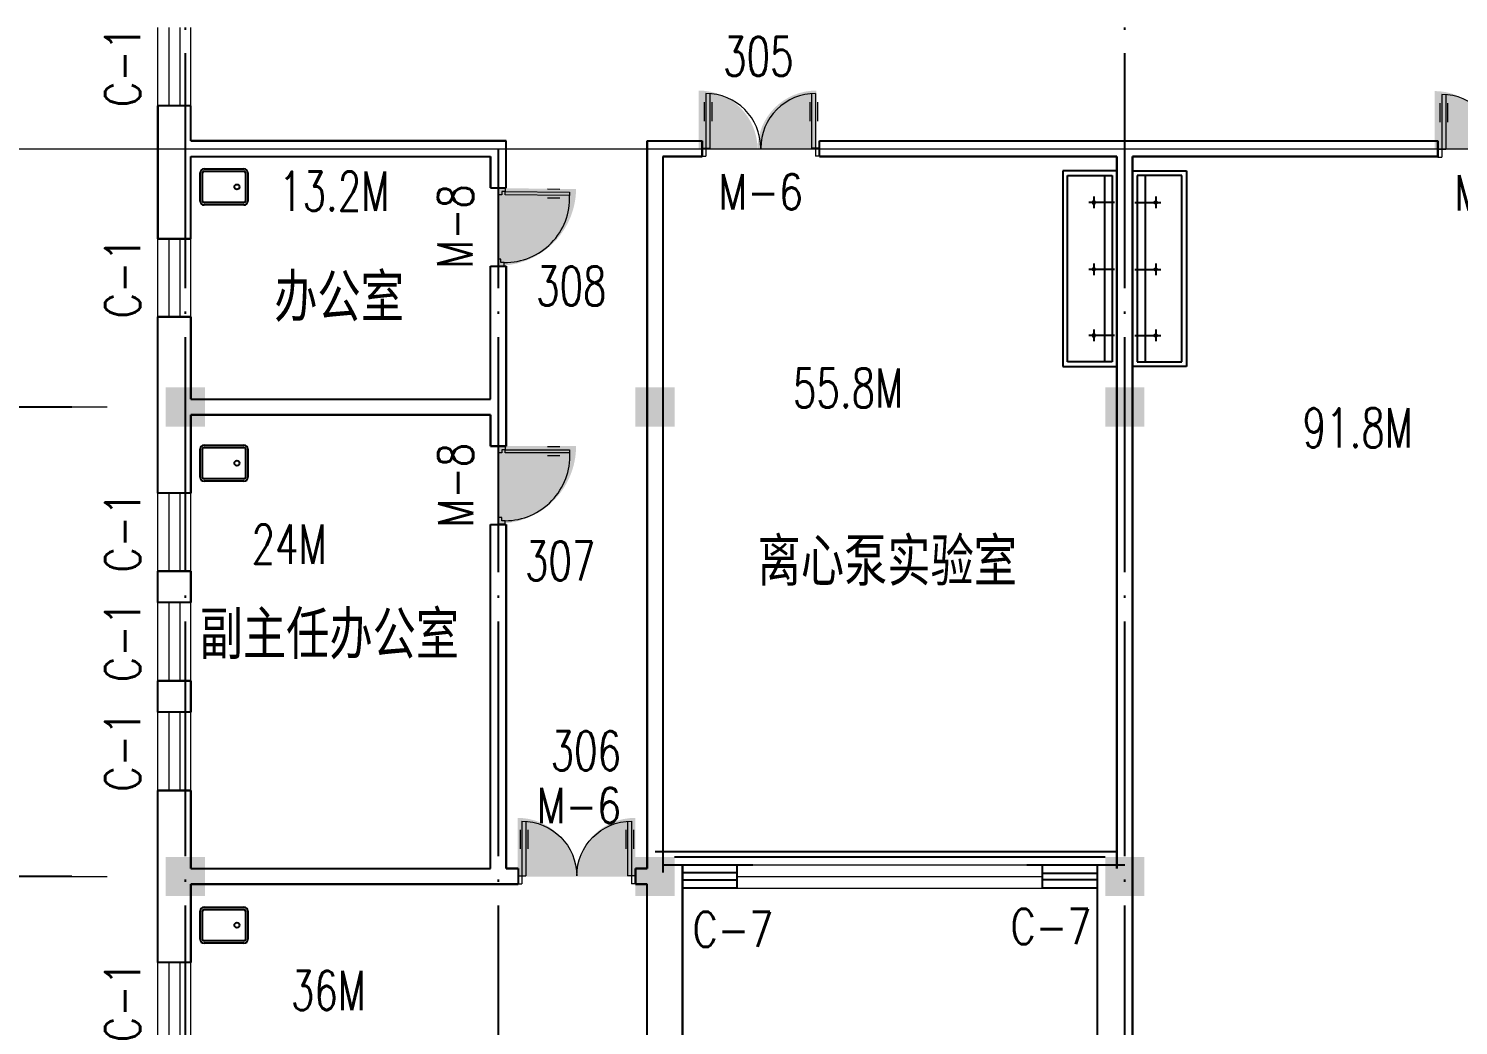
# Model space of a CAD drawing. Extents: x -220435 to 246757, y -381552 to -223577.
# Drawn here: x 59570 to 77834, y -345686 to -332947 of the extents above; entities that cross this region are included whole.
import ezdxf
from ezdxf.enums import TextEntityAlignment as Align

# ---------------------------------------------------------------- set-up
doc = ezdxf.new("R2010")
doc.units = 0
doc.header["$LTSCALE"] = 1500
doc.header["$MEASUREMENT"] = 0
doc.linetypes.add('DOTE', pattern=[2.42, 2, -0.2, 0.02, -0.2])
doc.layers.get('0').update_dxf_attribs({"linetype": 'CONTINUOUS'})
doc.layers.get('DEFPOINTS').update_dxf_attribs({"linetype": 'CONTINUOUS'})
for name, color, linetype in [('COLUMN', 7, 'CONTINUOUS'), ('DOTE', 7, 'DOTE'), ('JELIBTLTC', 7, 'CONTINUOUS'), ('LVTRY', 7, 'CONTINUOUS'), ('PUB_WALL', 7, 'CONTINUOUS'), ('WALL', 7, 'CONTINUOUS'), ('WINDOW_TEXT', 7, 'CONTINUOUS'), ('防盗门', 180, 'CONTINUOUS')]:
    doc.layers.add(name, color=color, linetype=linetype)
for name, color, linetype, lineweight in [('PUB_DIM', 7, 'CONTINUOUS', 0), ('WINDOW', 7, 'CONTINUOUS', 0), ('我的', 7, 'CONTINUOUS', 0)]:
    doc.layers.add(name, color=color, linetype=linetype, lineweight=lineweight)
doc.styles.add('_SIMPLEX', font='SIMPLEX.shx', dxfattribs={"width": 0.8})
doc.styles.add('DIM_FONT', font='TXT.shx', dxfattribs={"width": 0.7})
doc.styles.add('JELIBTLZX1', font='arial.ttf', dxfattribs={"width": 0.65})
doc.styles.add('SIMPLEX', font='SIMPLEX.SHX')
doc.dimstyles.new('DIMN150', dxfattribs={"dimscale": 1.5, "dimtxt": 300, "dimasz": 1, "dimexe": 250, "dimexo": 300, "dimgap": 150, "dimtad": 1, "dimdec": 0, "dimzin": 0, "dimdsep": 46, "dimtxsty": 'DIM_FONT', "dimblk": '_DIMX', "dimcen": 0.09, "dimclrt": 7, "dimadec": 0, "dimazin": 0, "dimtfac": 1, "dimtdec": 0, "dimtix": 1, "dimtmove": 2, "dimatfit": 3, "dimldrblk": '_DIMX', "dimfxl": 1, "dimtolj": 1, "dimtzin": 0, "dimarcsym": 0})

# ---------------------------------------------------------------- blocks, each defined once
blk = doc.blocks.new('_DIMX')
blk.add_line((-150, 0), (150, 0))
at = {"const_width": 50}
blk.add_lwpolyline([(-70, -70), (70, 70)], dxfattribs=at)
blk = doc.blocks.new('*D721')
at = {"layer": 'DEFPOINTS', "color": 0, "lineweight": 20}
for p in [(60572, -337783), (52031, -343783), (60572, -343783)]:
    blk.add_point(p, dxfattribs=at)
at = {"layer": 'PUB_DIM', "color": 0, "lineweight": -2}
for p, q in [((60122, -337783), (51656, -337783)), ((52031, -337784), (52031, -343781)), ((60122, -343783), (51656, -343783))]:
    blk.add_line(p, q, dxfattribs=at)
at = {"layer": 'PUB_DIM', "color": 0, "lineweight": -2, "xscale": 1.5, "yscale": 1.5, "zscale": 1.5}
for p, rotation in [((52031, -337783), 90), ((52031, -343783), 270)]:
    blk.add_blockref('_DIMX', p, dxfattribs=dict(at, rotation=rotation))
at = {"layer": 'PUB_DIM', "color": 7, "insert": (51581, -340783), "char_height": 450, "attachment_point": 5, "rotation": 90, "style": 'DIM_FONT'}
blk.add_mtext('\\A1;6000', dxfattribs=at)
blk = doc.blocks.new('*D722')
at = {"layer": 'DEFPOINTS', "color": 0, "lineweight": 20}
for p in [(60572, -343783), (52031, -349783), (60572, -349783)]:
    blk.add_point(p, dxfattribs=at)
at = {"layer": 'PUB_DIM', "color": 0, "lineweight": -2}
for p, q in [((60122, -343783), (51656, -343783)), ((52031, -343784), (52031, -349781)), ((60122, -349783), (51656, -349783))]:
    blk.add_line(p, q, dxfattribs=at)
at = {"layer": 'PUB_DIM', "color": 0, "lineweight": -2, "xscale": 1.5, "yscale": 1.5, "zscale": 1.5}
for p, rotation in [((52031, -343783), 90), ((52031, -349783), 270)]:
    blk.add_blockref('_DIMX', p, dxfattribs=dict(at, rotation=rotation))
at = {"layer": 'PUB_DIM', "color": 7, "insert": (51581, -346783), "char_height": 450, "attachment_point": 5, "rotation": 90, "style": 'DIM_FONT'}
blk.add_mtext('\\A1;6000', dxfattribs=at)
blk = doc.blocks.new('*D724')
at = {"layer": 'DEFPOINTS', "color": 0, "lineweight": 20}
for p in [(60572, -271193), (50831, -349783), (60572, -349783)]:
    blk.add_point(p, dxfattribs=at)
at = {"layer": 'PUB_DIM', "color": 0, "lineweight": -2}
for p, q in [((60122, -271193), (50456, -271193)), ((50831, -271194), (50831, -349781)), ((60122, -349783), (50456, -349783))]:
    blk.add_line(p, q, dxfattribs=at)
at = {"layer": 'PUB_DIM', "color": 0, "lineweight": -2, "xscale": 1.5, "yscale": 1.5, "zscale": 1.5}
for p, rotation in [((50831, -271193), 90), ((50831, -349783), 270)]:
    blk.add_blockref('_DIMX', p, dxfattribs=dict(at, rotation=rotation))
at = {"layer": 'PUB_DIM', "color": 7, "insert": (50381, -310488), "char_height": 450, "attachment_point": 5, "rotation": 90, "style": 'DIM_FONT'}
blk.add_mtext('\\A1;78590', dxfattribs=at)
blk = doc.blocks.new('M_A23MCU')
for p, q in [((-0.489, 0.782), (-0.489, 0.624)), ((-0.454, 0.081), (-0.454, 0.905)), ((-0.454, 0.905), (-0.413, 0.905)), ((-0.413, 0.905), (-0.413, 0.081)), ((-0.378, 0.782), (-0.378, 0.624)), ((-0.495, -0.002), (-0.495, 0.081)), ((-0.495, 0.081), (-0.454, 0.081)), ((-0.413, 0.081), (-0.454, 0.081)), ((-0.454, 0.081), (-0.454, 0.039)), ((-0.454, 0.039), (-0.413, 0.039)), ((-0.413, 0.039), (-0.413, -0.002)), ((0.412, 0.039), (0.412, -0.002)), ((0.453, 0.039), (0.412, 0.039)), ((0.453, 0.081), (0.453, 0.039)), ((0.494, 0.081), (0.453, 0.081)), ((0.494, -0.002), (0.494, 0.081)), ((-0.413, -0.002), (-0.495, -0.002)), ((-0.495, -0.002), (-0.495, -0.002)), ((0.412, -0.002), (0.494, -0.002)), ((0.494, -0.002), (0.494, -0.002))]:
    blk.add_line(p, q)
blk.add_arc((-0.372, 0.082), 0.825, 359.9283, 92.866)
blk = doc.blocks.new('_LV11')
for p, q in [((-255, 0), (255, 0)), ((-305, -410), (-305, -50)), ((-275, -410), (-275, -50)), ((-255, -30), (255, -30)), ((275, -50), (275, -410)), ((305, -50), (305, -410)), ((255, -430), (-255, -430)), ((255, -460), (-255, -460))]:
    blk.add_line(p, q)
blk.add_circle((165, -230), 32.5)
for centre, radius, start, end in [((-255, -50), 50, 90, 180), ((255, -50), 50, 0, 90), ((-255, -50), 20, 90, 180), ((255, -50), 20, 0, 90), ((-255, -410), 50, 180, 270), ((-255, -410), 20, 180, 270), ((255, -410), 50, 270, 0), ((255, -410), 20, 270, 0)]:
    blk.add_arc(centre, radius, start, end)
blk = doc.blocks.new('_WBLK')
for p, q in [((-0.5, 0.5), (0.5, 0.5)), ((0.5, 0.167), (-0.5, 0.167)), ((0.5, -0.167), (-0.5, -0.167)), ((-0.5, -0.5), (0.5, -0.5))]:
    blk.add_line(p, q)
at = {"layer": 'WINDOW_TEXT', "style": 'SIMPLEX', "flags": 9}
blk.add_attdef('A', text='', height=1, dxfattribs=at).set_placement((0, 1.5), align=Align.MIDDLE)
blk = doc.blocks.new('_FZH')
blk.add_solid([(-0.5, -0.5), (0.5, -0.5), (-0.5, 0.5), (0.5, 0.5)])
blk = doc.blocks.new('M_A20TUI')
for p, q in [((-0.483, 0.396), (-0.483, 0.235)), ((-0.467, 0.471), (-0.467, -0.062)), ((-0.433, 0.47), (-0.433, 0.004)), ((-0.417, 0.396), (-0.417, 0.235)), ((0.417, 0.396), (0.417, 0.235)), ((0.433, 0.47), (0.433, 0.004)), ((0.467, 0.471), (0.467, -0.062)), ((0.483, 0.396), (0.483, 0.235)), ((-0.5, 0.004), (-0.433, 0.004)), ((-0.5, 0.004), (-0.5, -0.062)), ((0.5, 0.004), (0.433, 0.004)), ((0.5, 0.004), (0.5, -0.062)), ((-0.5, -0.062), (-0.467, -0.062)), ((0.5, -0.062), (0.467, -0.062))]:
    blk.add_line(p, q)
for centre, start, end in [((-0.467, 0.004), 0, 90), ((0.467, 0.004), 90, 180)]:
    blk.add_arc(centre, 0.467, start, end)
blk = doc.blocks.new('_LV16')
for p, q in [((-75.7, 264.7), (73.5, 264.7)), ((0, 0), (0, 329.6))]:
    blk.add_line(p, q)
blk.add_circle((0, 264.7), 16.2)

msp = doc.modelspace()

# ---------------------------------------------------------------- hatches: boundary and pattern name
at = {"layer": '防盗门'}
for points in [[(68131.5, -333738.8, -0.4142136), (68881.5, -334488.8), (68131.5, -334488.8)], [(69631.5, -333738.8, 0.4142136), (68881.5, -334488.8), (69631.5, -334488.8)], [(77531.3, -333745.2, -0.4142136), (78281.3, -334495.2), (77531.3, -334495.2)], [(65562.3, -335975.9, 0.4142136), (66563.8, -334997.5), (65573.9, -334985.9)], [(65573.8, -339271.7, 0.4142136), (66563.8, -338281.7), (65573.8, -338281.7)], [(65818.4, -343034.3, -0.4142136), (66568.4, -343784.3), (65818.4, -343784.3)], [(67318.4, -343034.3, 0.4142136), (66568.4, -343784.3), (67318.4, -343784.3)]]:
    msp.add_hatch(color=256, dxfattribs=at).paths.add_polyline_path(points)

# ---------------------------------------------------------------- linework, layer by layer
at = {"linetype": 'ByBlock'}
for p, q in [((67572.4, -343462.5), (73472.4, -343462.5)), ((67822.4, -343532.5), (73322.4, -343532.5))]:
    msp.add_line(p, q, dxfattribs=at)
for p, q in [((67922.4, -343632.5), (68822.4, -343632.5)), ((72322.4, -343632.5), (73572.4, -343632.5)), ((68622.4, -343735.5), (67922.4, -343735.5)), ((67922.4, -343824.5), (68622.4, -343824.5)), ((73222.4, -343746), (72522.4, -343746)), ((73222.4, -343824.7), (72522.4, -343824.7)), ((68622.4, -343932.5), (67922.4, -343932.5)), ((73222.4, -343931.5), (72522.4, -343931.5))]:
    msp.add_line(p, q)
at = {"layer": 'DOTE'}
for p, q in [((73572.4, -350782.5), (73572.4, -273067.5)), ((61572.4, -350782.5), (61572.4, -318842.5)), ((65572.4, -350782.5), (65572.4, -334482.5))]:
    msp.add_line(p, q, dxfattribs=at)
at = {"layer": 'LVTRY'}
for p, q in [((72782.4, -334764.1), (72782.4, -337264.1)), ((73472.4, -334764.1), (72782.4, -334764.1)), ((73672.4, -334764.1), (74362.4, -334764.1)), ((74362.4, -334764.1), (74362.4, -337264.1)), ((72842.4, -337204.1), (72842.4, -334824.1)), ((72842.4, -334824.1), (73412.4, -334824.1)), ((73312.4, -334824.1), (73312.4, -337204.1)), ((73412.4, -334824.1), (73412.4, -337204.1)), ((73732.4, -334824.1), (73732.4, -337204.1)), ((74302.4, -334824.1), (73732.4, -334824.1)), ((73832.4, -334824.1), (73832.4, -337204.1)), ((74302.4, -337204.1), (74302.4, -334824.1)), ((72782.4, -337264.1), (73472.4, -337264.1)), ((73412.4, -337204.1), (72842.4, -337204.1)), ((74362.4, -337264.1), (73672.4, -337264.1)), ((73732.4, -337204.1), (74302.4, -337204.1))]:
    msp.add_line(p, q, dxfattribs=at)
at = {"layer": 'PUB_DIM'}
for p, q in [((56759.7, -334482.5), (104572.4, -334482.5)), ((49330.7, -337782.5), (60572.4, -337782.5)), ((49330.7, -343782.5), (60572.4, -343782.5))]:
    msp.add_line(p, q, dxfattribs=at)
at = {"layer": 'PUB_WALL'}
for p, q in [((61222.4, -335632.5), (61222.4, -333932.5)), ((61642.4, -333932.5), (61222.4, -333932.5)), ((61642.4, -333932.5), (61222.4, -333932.5)), ((61222.4, -333932.5), (61222.4, -335632.5)), ((61642.4, -334382.5), (61642.4, -333932.5)), ((61642.4, -334382.5), (61642.4, -333932.5)), ((61642.4, -334382.5), (65672.4, -334382.5)), ((65672.4, -334382.5), (61642.4, -334382.5)), ((65672.4, -334982.5), (65672.4, -334382.5)), ((65672.4, -334982.5), (65672.4, -334382.5)), ((67472.4, -343682.5), (67472.4, -334382.5)), ((67472.4, -334382.5), (68172.4, -334382.5)), ((67472.4, -343682.5), (67472.4, -334382.5)), ((67472.4, -334382.5), (68172.4, -334382.5)), ((68172.4, -334382.5), (68172.4, -334582.5)), ((68172.4, -334382.5), (68172.4, -334582.5)), ((69672.4, -334382.5), (77572.2, -334382.5)), ((69672.4, -334582.5), (69672.4, -334382.5)), ((69672.4, -334582.5), (69672.4, -334382.5)), ((69672.4, -334382.5), (77572.2, -334382.5)), ((77572.2, -334582.5), (77572.2, -334382.5)), ((77572.2, -334382.5), (77572.2, -334582.5)), ((61642.4, -334582.5), (65472.4, -334582.5)), ((61642.4, -335632.5), (61642.4, -334582.5)), ((61642.4, -335632.5), (61642.4, -334582.5)), ((61642.4, -334582.5), (65472.4, -334582.5)), ((65472.4, -334982.5), (65472.4, -334582.5)), ((65472.4, -334582.5), (65472.4, -334982.5)), ((68172.4, -334582.5), (67672.4, -334582.5)), ((67672.4, -334582.5), (67672.4, -343732.5)), ((68172.4, -334582.5), (67672.4, -334582.5)), ((67672.4, -334582.5), (67672.4, -343732.5)), ((69672.4, -334582.5), (73472.4, -334582.5)), ((73472.4, -334582.5), (69672.4, -334582.5)), ((73472.4, -334582.5), (73472.4, -343682.5)), ((73472.4, -343682.5), (73472.4, -334582.5)), ((73672.4, -349732.5), (73672.4, -334582.5)), ((73672.4, -334582.5), (77572.2, -334582.5)), ((77572.2, -334582.5), (73672.4, -334582.5)), ((73672.4, -334582.5), (73672.4, -349732.5)), ((65472.4, -334982.5), (65672.4, -334982.5)), ((65472.4, -334982.5), (65672.4, -334982.5)), ((61642.4, -335632.5), (61222.4, -335632.5)), ((61222.4, -335632.5), (61642.4, -335632.5)), ((65472.4, -337682.5), (65472.4, -335982.5)), ((65472.4, -335982.5), (65672.4, -335982.5)), ((65472.4, -337682.5), (65472.4, -335982.5)), ((65472.4, -335982.5), (65672.4, -335982.5)), ((65672.4, -338283), (65672.4, -335982.5)), ((65672.4, -335982.5), (65672.4, -338283)), ((61222.4, -338882.5), (61222.4, -336632.5)), ((61642.4, -336632.5), (61222.4, -336632.5)), ((61222.4, -338882.5), (61222.4, -336632.5)), ((61222.4, -336632.5), (61642.4, -336632.5)), ((61642.4, -337682.5), (61642.4, -336632.5)), ((61642.4, -336632.5), (61642.4, -337682.5)), ((61642.4, -337682.5), (65472.4, -337682.5)), ((61642.4, -337682.5), (65472.4, -337682.5)), ((61642.4, -337882.5), (65472.4, -337882.5)), ((61642.4, -338882.5), (61642.4, -337882.5)), ((65472.4, -337882.5), (61642.4, -337882.5)), ((61642.4, -337882.5), (61642.4, -338882.5)), ((65472.4, -337882.5), (65472.4, -338283)), ((65472.4, -338283), (65472.4, -337882.5)), ((65472.4, -338283), (65672.4, -338283)), ((65672.4, -338283), (65472.4, -338283)), ((61642.4, -338882.5), (61222.4, -338882.5)), ((61642.4, -338882.5), (61222.4, -338882.5)), ((65472.4, -339283), (65672.4, -339283)), ((65472.4, -343682.5), (65472.4, -339283)), ((65472.4, -343682.5), (65472.4, -339283)), ((65472.4, -339283), (65672.4, -339283)), ((65672.4, -343682.5), (65672.4, -339283)), ((65672.4, -339283), (65672.4, -343682.5)), ((61222.4, -340282.5), (61222.4, -339882.5)), ((61642.4, -339882.5), (61222.4, -339882.5)), ((61222.4, -340282.5), (61222.4, -339882.5)), ((61222.4, -339882.5), (61642.4, -339882.5)), ((61642.4, -340282.5), (61642.4, -339882.5)), ((61642.4, -339882.5), (61642.4, -340282.5)), ((61642.4, -340282.5), (61222.4, -340282.5)), ((61642.4, -340282.5), (61222.4, -340282.5)), ((61222.4, -341682.5), (61222.4, -341282.5)), ((61642.4, -341282.5), (61222.4, -341282.5)), ((61222.4, -341682.5), (61222.4, -341282.5)), ((61222.4, -341282.5), (61642.4, -341282.5)), ((61642.4, -341682.5), (61642.4, -341282.5)), ((61642.4, -341282.5), (61642.4, -341682.5)), ((61642.4, -341682.5), (61222.4, -341682.5)), ((61642.4, -341682.5), (61222.4, -341682.5)), ((61222.4, -344882.5), (61222.4, -342682.5)), ((61642.4, -342682.5), (61222.4, -342682.5)), ((61222.4, -344882.5), (61222.4, -342682.5)), ((61222.4, -342682.5), (61642.4, -342682.5)), ((61642.4, -343682.5), (61642.4, -342682.5)), ((61642.4, -342682.5), (61642.4, -343682.5)), ((61642.4, -343682.5), (65472.4, -343682.5)), ((61642.4, -343682.5), (65472.4, -343682.5)), ((65822.4, -343682.5), (65672.4, -343682.5)), ((65672.4, -343682.5), (65822.4, -343682.5)), ((65822.4, -343682.5), (65822.4, -343882.5)), ((65822.4, -343682.5), (65822.4, -343882.5)), ((67322.4, -343882.5), (67322.4, -343682.5)), ((67322.4, -343682.5), (67472.4, -343682.5)), ((67322.4, -343882.5), (67322.4, -343682.5)), ((67322.4, -343682.5), (67472.4, -343682.5)), ((67672.4, -343632.5), (67922.4, -343632.5)), ((67672.4, -343632.5), (67922.4, -343632.5)), ((67922.4, -343632.5), (67922.4, -350132.5)), ((67922.4, -343632.5), (67922.4, -350132.5)), ((68622.4, -343931.5), (68622.4, -343632.5)), ((68622.4, -343931.5), (68622.4, -343632.5)), ((72522.4, -343931.5), (72522.4, -343632.5)), ((72522.4, -343931.5), (72522.4, -343632.5)), ((73222.4, -350132.5), (73222.4, -343632.5)), ((73222.4, -350132.5), (73222.4, -343632.5)), ((61642.4, -343882.5), (65822.4, -343882.5)), ((61642.4, -344882.5), (61642.4, -343882.5)), ((61642.4, -343882.5), (61642.4, -344882.5)), ((65822.4, -343882.5), (61642.4, -343882.5)), ((67472.4, -343882.5), (67322.4, -343882.5)), ((67472.4, -343882.5), (67322.4, -343882.5)), ((67472.4, -349732.5), (67472.4, -343882.5)), ((67472.4, -349732.5), (67472.4, -343882.5)), ((67922.4, -344132.5), (67922.4, -343732.5)), ((67922.4, -344132.5), (67922.4, -343732.5)), ((61642.4, -344882.5), (61222.4, -344882.5)), ((61642.4, -344882.5), (61222.4, -344882.5))]:
    msp.add_line(p, q, dxfattribs=at)
at = {"layer": 'WALL'}
for p, q in [((61222.4, -335632.5), (61222.4, -333932.5)), ((61642.4, -333932.5), (61222.4, -333932.5)), ((61642.4, -334382.5), (61642.4, -333932.5)), ((61642.4, -334382.5), (65672.4, -334382.5)), ((65672.4, -334982.5), (65672.4, -334382.5)), ((67472.4, -334382.5), (67472.4, -343682.5)), ((67472.4, -334382.5), (68172.4, -334382.5)), ((68172.4, -334582.5), (68172.4, -334382.5)), ((69672.4, -334382.5), (77572.2, -334382.5)), ((69672.4, -334582.5), (69672.4, -334382.5)), ((77572.2, -334582.5), (77572.2, -334382.5)), ((61642.4, -334582.5), (65472.4, -334582.5)), ((61642.4, -335632.5), (61642.4, -334582.5)), ((65472.4, -334982.5), (65472.4, -334582.5)), ((67672.4, -334582.5), (67672.4, -343732.5)), ((67672.4, -334582.5), (68172.4, -334582.5)), ((69672.4, -334582.5), (73472.4, -334582.5)), ((73472.4, -334582.5), (73472.4, -343682.5)), ((73672.4, -349732.5), (73672.4, -334582.5)), ((73672.4, -334582.5), (77572.2, -334582.5)), ((65472.4, -334982.5), (65672.4, -334982.5)), ((61642.4, -335632.5), (61222.4, -335632.5)), ((65472.4, -337682.5), (65472.4, -335982.5)), ((65472.4, -335982.5), (65672.4, -335982.5)), ((65672.4, -338283), (65672.4, -335982.5)), ((61222.4, -338882.5), (61222.4, -336632.5)), ((61642.4, -336632.5), (61222.4, -336632.5)), ((61642.4, -337682.5), (61642.4, -336632.5)), ((61642.4, -337682.5), (65472.4, -337682.5)), ((61642.4, -337882.5), (65472.4, -337882.5)), ((61642.4, -338882.5), (61642.4, -337882.5)), ((65472.4, -337882.5), (65472.4, -338283)), ((65472.4, -338283), (65672.4, -338283)), ((61642.4, -338882.5), (61222.4, -338882.5)), ((65472.4, -339283), (65672.4, -339283)), ((65472.4, -343682.5), (65472.4, -339283)), ((65672.4, -343682.5), (65672.4, -339283)), ((61222.4, -340282.5), (61222.4, -339882.5)), ((61642.4, -339882.5), (61222.4, -339882.5)), ((61642.4, -340282.5), (61642.4, -339882.5)), ((61642.4, -340282.5), (61222.4, -340282.5)), ((61222.4, -341682.5), (61222.4, -341282.5)), ((61642.4, -341282.5), (61222.4, -341282.5)), ((61642.4, -341682.5), (61642.4, -341282.5)), ((61642.4, -341682.5), (61222.4, -341682.5)), ((61222.4, -344882.5), (61222.4, -342682.5)), ((61642.4, -342682.5), (61222.4, -342682.5)), ((61642.4, -343682.5), (61642.4, -342682.5)), ((61642.4, -343682.5), (65472.4, -343682.5)), ((65822.4, -343682.5), (65672.4, -343682.5)), ((65822.4, -343682.5), (65822.4, -343882.5)), ((67322.4, -343682.5), (67322.4, -343882.5)), ((67472.4, -343682.5), (67322.4, -343682.5)), ((67672.4, -343632.5), (67922.4, -343632.5)), ((67922.4, -350132.5), (67922.4, -343632.5)), ((68622.4, -343931.5), (68622.4, -343632.5)), ((72522.4, -343931.5), (72522.4, -343632.5)), ((73222.4, -350132.5), (73222.4, -343632.5)), ((61642.4, -343882.5), (65822.4, -343882.5)), ((61642.4, -344882.5), (61642.4, -343882.5)), ((67322.4, -343882.5), (67472.4, -343882.5)), ((67472.4, -349732.5), (67472.4, -343882.5)), ((67922.4, -344132.5), (67922.4, -343732.5)), ((61642.4, -344882.5), (61222.4, -344882.5))]:
    msp.add_line(p, q, dxfattribs=at)
at = {"layer": 'WINDOW'}
for p, q in [((68622.4, -343632.5), (72522.4, -343632.5)), ((68622.4, -343782), (72522.4, -343782)), ((68622.4, -343931.5), (72522.4, -343931.5))]:
    msp.add_line(p, q, dxfattribs=at)

# ---------------------------------------------------------------- block references
at = {"layer": 'COLUMN', "xscale": 500, "yscale": 500, "zscale": 500}
for p in [(61572.4, -337782.5), (67572.4, -337782.5), (73572.4, -337782.5), (61572.4, -343782.5), (67572.4, -343782.5), (73572.4, -343782.5)]:
    msp.add_blockref('_FZH', p, dxfattribs=at)
at = {"layer": 'LVTRY'}
for p in [(62065.8, -334741), (62065.8, -338271), (62065.8, -344175.6)]:
    msp.add_blockref('_LV11', p, dxfattribs=at)
at = {"layer": 'LVTRY', "xscale": -1, "rotation": 90}
for p in [(73442.4, -335169.3), (73442.4, -336024.5), (73442.4, -336869.3)]:
    msp.add_blockref('_LV16', p, dxfattribs=at)
at = {"layer": 'LVTRY', "rotation": 270}
for p in [(73702.4, -335169.3), (73702.4, -336024.5), (73702.4, -336869.3)]:
    msp.add_blockref('_LV16', p, dxfattribs=at)
at = {"layer": 'WINDOW'}
ref = msp.add_blockref('_WBLK', (61432.4, -333432.5), dxfattribs=dict(at, xscale=1000, yscale=420, zscale=1000, rotation=90))
ref.add_attrib('A', 'C-1', dxfattribs={"layer": 'WINDOW_TEXT', "height": 450, "rotation": 90, "style": '_SIMPLEX', "width": 0.8, "flags": 8}).set_placement((60772.4, -333432.5), align=Align.MIDDLE)
ref = msp.add_blockref('M_A20TUI', (68922.4, -334482.5), dxfattribs=dict(at, xscale=-1500, yscale=-1500, zscale=1500, rotation=180))
ref.add_attrib('A', 'M-6', dxfattribs={"layer": 'WINDOW_TEXT', "height": 450, "style": '_SIMPLEX', "width": 0.8, "flags": 8}).set_placement((68922.4, -335032.5), align=Align.MIDDLE)
ref = msp.add_blockref('M_A20TUI', (78322.2, -334495.2), dxfattribs=dict(at, xscale=-1500, yscale=-1500, zscale=1500, rotation=180))
ref.add_attrib('A', 'M-6', dxfattribs={"layer": 'WINDOW_TEXT', "height": 450, "style": '_SIMPLEX', "width": 0.8, "flags": 8}).set_placement((78322.2, -335045.2), align=Align.MIDDLE)
ref = msp.add_blockref('M_A23MCU', (65570.2, -335482.5), dxfattribs=dict(at, xscale=-1000, yscale=-1000, zscale=1000, rotation=89.32945301368824))
ref.add_attrib('A', 'M-8', dxfattribs={"layer": 'WINDOW_TEXT', "height": 450, "rotation": 89.32945, "style": '_SIMPLEX', "width": 0.8, "flags": 8}).set_placement((65020.2, -335476.1), align=Align.MIDDLE)
ref = msp.add_blockref('_WBLK', (61432.4, -336132.5), dxfattribs=dict(at, xscale=1000, yscale=420, zscale=1000, rotation=90))
ref.add_attrib('A', 'C-1', dxfattribs={"layer": 'WINDOW_TEXT', "height": 450, "rotation": 90, "style": '_SIMPLEX', "width": 0.8, "flags": 8}).set_placement((60772.4, -336132.5), align=Align.MIDDLE)
ref = msp.add_blockref('M_A23MCU', (65575.9, -338783), dxfattribs=dict(at, xscale=-1000, yscale=-1000, zscale=1000, rotation=90))
ref.add_attrib('A', 'M-8', dxfattribs={"layer": 'WINDOW_TEXT', "height": 450, "rotation": 90, "style": '_SIMPLEX', "width": 0.8, "flags": 8}).set_placement((65025.9, -338783), align=Align.MIDDLE)
ref = msp.add_blockref('_WBLK', (61432.4, -339382.5), dxfattribs=dict(at, xscale=1000, yscale=420, zscale=1000, rotation=90))
ref.add_attrib('A', 'C-1', dxfattribs={"layer": 'WINDOW_TEXT', "height": 450, "rotation": 90, "style": '_SIMPLEX', "width": 0.8, "flags": 8}).set_placement((60772.4, -339382.5), align=Align.MIDDLE)
ref = msp.add_blockref('_WBLK', (61432.4, -340782.5), dxfattribs=dict(at, xscale=1000, yscale=420, zscale=1000, rotation=90))
ref.add_attrib('A', 'C-1', dxfattribs={"layer": 'WINDOW_TEXT', "height": 450, "rotation": 90, "style": '_SIMPLEX', "width": 0.8, "flags": 8}).set_placement((60772.4, -340782.5), align=Align.MIDDLE)
ref = msp.add_blockref('_WBLK', (61432.4, -342182.5), dxfattribs=dict(at, xscale=1000, yscale=420, zscale=1000, rotation=90))
ref.add_attrib('A', 'C-1', dxfattribs={"layer": 'WINDOW_TEXT', "height": 450, "rotation": 90, "style": '_SIMPLEX', "width": 0.8, "flags": 8}).set_placement((60772.4, -342182.5), align=Align.MIDDLE)
ref = msp.add_blockref('M_A20TUI', (66572.4, -343782.5), dxfattribs=dict(at, xscale=1500, yscale=-1500, zscale=1500, rotation=180))
ref.add_attrib('A', 'M-6', dxfattribs={"layer": 'WINDOW_TEXT', "height": 450, "style": '_SIMPLEX', "width": 0.8, "flags": 8}).set_placement((66600.3, -342876.6), align=Align.MIDDLE)
ref = msp.add_blockref('_WBLK', (61432.4, -345382.5), dxfattribs=dict(at, xscale=1000, yscale=420, zscale=1000, rotation=90))
ref.add_attrib('A', 'C-1', dxfattribs={"layer": 'WINDOW_TEXT', "height": 450, "rotation": 90, "style": '_SIMPLEX', "width": 0.8, "flags": 8}).set_placement((60772.4, -345382.5), align=Align.MIDDLE)

# ---------------------------------------------------------------- texts
at = {"layer": 'JELIBTLTC', "style": 'JELIBTLZX1', "width": 0.75}
for s, p in [('办公室', (62706.9, -336633.7)), ('离心泵实验室', (68881.9, -340010.1)), ('副主任办公室', (61755.2, -340945.1))]:
    msp.add_text(s, height=540, dxfattribs=at).set_placement(p)
at = {"layer": 'WINDOW', "style": 'SIMPLEX', "width": 0.8}
for p in [(68049.5, -344683.9), (72112.2, -344647.4)]:
    msp.add_text('C-7', height=450, dxfattribs=at).set_placement(p)
at = {"layer": '我的', "linetype": 'ByBlock', "lineweight": 20, "char_height": 500, "attachment_point": 1, "style": 'DIM_FONT'}
for s, insert, width in [('{\\C1;305}', (68441.8, -333052.1), 1460.707), ('{\\C3;13.2M}', (62769.8, -334774.5), 1853.276), ('{\\C1;308}', (66052.4, -335987), 1460.707), ('{\\C3;55.8M}', (69333.2, -337290.2), 2704.783), ('{\\C3;91.8M}', (75843.9, -337799.8), 2153.808), ('{\\C3;24M}', (62419.2, -339286.5), 2103.719), ('{\\C1;307}', (65911, -339499.9), 1460.707), ('{\\C1;306}', (66238.1, -341927.4), 1460.707), ('{\\C3;36M}', (62920.1, -344990.3), 2253.988)]:
    msp.add_mtext(s, dxfattribs=dict(at, insert=insert, width=width))

# ---------------------------------------------------------------- dimensions: what is measured, and where the dimension line sits
at = {"layer": 'PUB_DIM'}
dim = msp.add_aligned_dim(p1=(60572.4, -271192.5), p2=(60572.4, -349782.5), distance=-9741.7, dimstyle='DIMN150', dxfattribs=at)
dim.commit()
dim.dimension.update_dxf_attribs({"geometry": '*D724', "text_midpoint": (50380.7, -310487.5)})
for base, p1, p2, picture, middle in [((52030.7, -343782.5), (60572.4, -337782.5), (60572.4, -343782.5), '*D721', (51580.7, -340782.5)), ((52030.7, -349782.5), (60572.4, -343782.5), (60572.4, -349782.5), '*D722', (51580.7, -346782.5))]:
    dim = msp.add_linear_dim(base=base, p1=p1, p2=p2, angle=90, dimstyle='DIMN150', dxfattribs=at)
    dim.commit()
    dim.dimension.update_dxf_attribs({"geometry": picture, "text_midpoint": middle})

doc.saveas('drawing.dxf')
